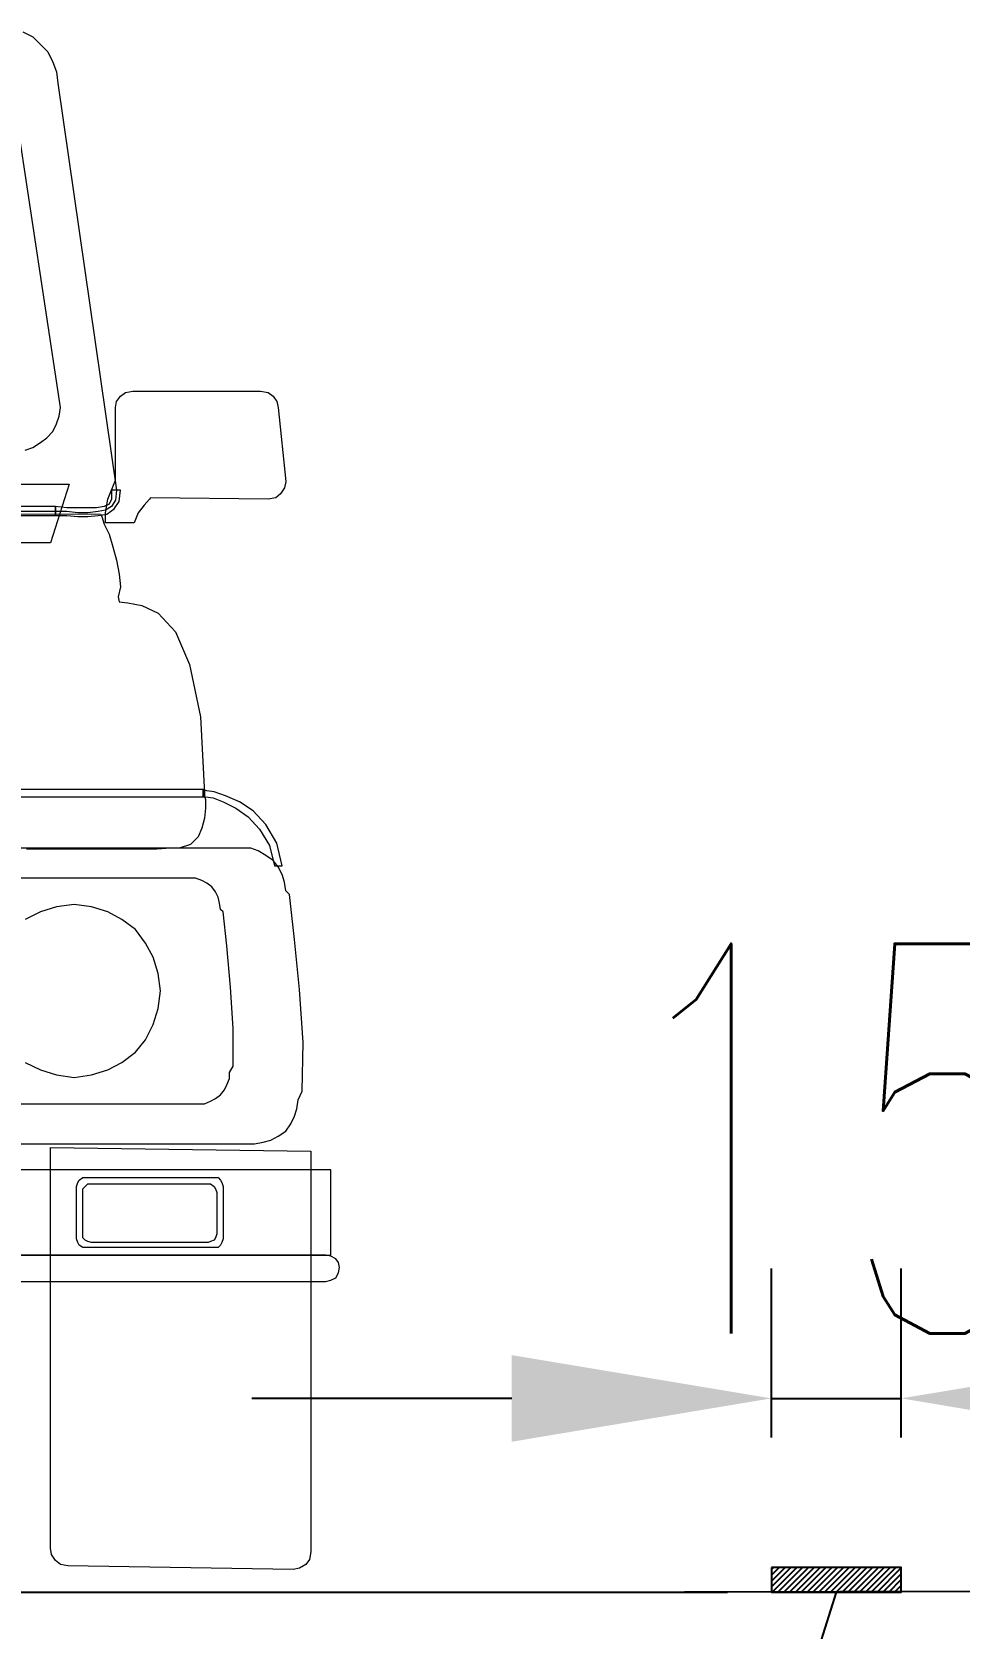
# Model space of a CAD drawing. Extents: x -941089 to 947074, y -2579987 to 8.
# Drawn here: x 2125.88 to 2133.02, y -211.65 to -199.36 of the extents above; entities that cross this region are included whole.
import ezdxf

# ---------------------------------------------------------------- set-up
doc = ezdxf.new("R2010")
doc.units = 0
doc.header["$LTSCALE"] = 5
doc.header["$PDMODE"] = 32
doc.header["$PDSIZE"] = 0.3
doc.layers.get('0').update_dxf_attribs({"linetype": 'CONTINUOUS'})
doc.layers.get('Defpoints').update_dxf_attribs({"linetype": 'CONTINUOUS'})
doc.layers.add('尺寸', color=2, linetype='CONTINUOUS')
doc.layers.add('尺寸标注', color=7, linetype='CONTINUOUS')
doc.layers.add('标注', color=4, linetype='CONTINUOUS', lineweight=15)
doc.layers.add('车人', color=7, linetype='CONTINUOUS', lineweight=9)
doc.styles.get("Standard").update_dxf_attribs({"font": 'simplex1.shx', "width": 0.7, "bigfont": 'hztxt.shx'})
doc.dimstyles.new('比例1：200', dxfattribs={"dimtxt": 3, "dimasz": 2, "dimexe": 1, "dimexo": 1, "dimgap": 0.5, "dimtad": 1, "dimlfac": 20, "dimzin": 13, "dimdsep": 46, "dimtxsty": 'Standard', "dimcen": -0.09, "dimclrd": 256, "dimclre": 256, "dimclrt": 4, "dimaunit": 1, "dimadec": 0, "dimazin": 0, "dimtfac": 0.0005, "dimtix": 1, "dimtmove": 2, "dimatfit": 3, "dimfxl": 0, "dimtolj": 1, "dimtzin": 13, "dimarcsym": 0})

# ---------------------------------------------------------------- blocks, each defined once
blk = doc.blocks.new('carbb')
at = {"layer": '车人', "color": 143}
for p, q in [((0.6486, 2.0012), (0.6616, 1.9947)), ((0.6616, 1.9947), (0.6714, 1.9852)), ((0.6714, 1.9852), (0.6808, 1.9755)), ((0.6808, 1.9755), (0.6873, 1.9625)), ((0.6873, 1.9625), (0.6921, 1.9498)), ((0.6921, 1.9498), (0.6938, 1.9353)), ((0.6938, 1.9353), (0.7692, 1.413)), ((0.6971, 1.5191), (0.6392, 1.9016)), ((0.7742, 1.5336), (0.7805, 1.5383)), ((0.7805, 1.5383), (0.7902, 1.5401)), ((0.7902, 1.5401), (0.954, 1.5401)), ((0.954, 1.5401), (0.9637, 1.5383)), ((0.9637, 1.5383), (0.9702, 1.5336)), ((0.6953, 1.5079), (0.6971, 1.5191)), ((0.7677, 1.5191), (0.7692, 1.5271)), ((0.7677, 1.426), (0.7677, 1.5191)), ((0.7692, 1.5271), (0.7742, 1.5336)), ((0.9702, 1.5336), (0.9749, 1.5271)), ((0.9749, 1.5271), (0.9767, 1.5191)), ((0.9767, 1.5191), (0.9862, 1.4242)), ((0.6873, 1.4886), (0.6921, 1.4981)), ((0.6921, 1.4981), (0.6953, 1.5079)), ((0.6714, 1.4742), (0.6794, 1.4804)), ((0.6794, 1.4804), (0.6873, 1.4886)), ((0.6519, 1.4644), (0.6616, 1.4677)), ((0.6616, 1.4677), (0.6714, 1.4742)), ((0.62, 1.421), (0.7083, 1.421)), ((0.7083, 1.421), (0.6841, 1.3456)), ((0.758, 1.4017), (0.7677, 1.426)), ((0.7677, 1.426), (0.7677, 1.426)), ((0.9847, 1.4162), (0.9797, 1.4082)), ((0.9862, 1.4242), (0.9847, 1.4162)), ((0.7598, 1.3952), (0.7533, 1.392)), ((0.7547, 1.384), (0.758, 1.4017)), ((0.7627, 1.4017), (0.7598, 1.3952)), ((0.7627, 1.413), (0.7627, 1.4017)), ((0.7742, 1.413), (0.7627, 1.413)), ((0.7677, 1.4003), (0.7627, 1.392)), ((0.766, 1.389), (0.7725, 1.3985)), ((0.7692, 1.413), (0.7677, 1.4003)), ((0.7725, 1.3985), (0.7742, 1.413)), ((0.8047, 1.3938), (0.7967, 1.384)), ((0.8112, 1.4017), (0.8047, 1.3938)), ((0.8127, 1.4032), (0.8112, 1.4017)), ((0.9637, 1.4017), (0.8127, 1.4032)), ((0.9735, 1.4032), (0.9637, 1.4017)), ((0.9797, 1.4082), (0.9735, 1.4032)), ((-0.7779, 1.384), (0.7485, 1.3825)), ((0.6906, 1.392), (-0.0102, 1.392)), ((0.6906, 1.3858), (-0.0102, 1.3858)), ((-0.0102, 1.3808), (0.6906, 1.3808)), ((0.6906, 1.392), (0.6906, 1.3808)), ((0.6906, 1.392), (0.6906, 1.392)), ((0.7051, 1.3905), (0.6906, 1.392)), ((0.6906, 1.3808), (0.6906, 1.392)), ((0.7051, 1.3858), (0.6906, 1.3858)), ((0.6906, 1.3808), (0.6906, 1.3808)), ((0.6906, 1.3808), (0.7051, 1.3808)), ((0.6906, 1.3808), (0.6906, 1.3808)), ((0.7196, 1.3905), (0.7051, 1.3905)), ((0.7196, 1.384), (0.7051, 1.3858)), ((0.7051, 1.3808), (0.7196, 1.3793)), ((0.7323, 1.3905), (0.7196, 1.3905)), ((0.7323, 1.384), (0.7196, 1.384)), ((0.7196, 1.3793), (0.7323, 1.3793)), ((0.7435, 1.3905), (0.7323, 1.3905)), ((0.7453, 1.3858), (0.7323, 1.384)), ((0.7323, 1.3793), (0.7453, 1.3808)), ((0.7533, 1.392), (0.7435, 1.3905)), ((0.7547, 1.3873), (0.7453, 1.3858)), ((0.7453, 1.3808), (0.7565, 1.3825)), ((0.7485, 1.3825), (0.75, 1.3793)), ((0.7485, 1.3825), (0.7485, 1.3825)), ((0.75, 1.3793), (0.7533, 1.3695)), ((0.7627, 1.392), (0.7547, 1.3873)), ((0.7547, 1.3746), (0.7547, 1.384)), ((0.7547, 1.3713), (0.7547, 1.3746)), ((0.7565, 1.3825), (0.766, 1.389)), ((0.7967, 1.384), (0.7917, 1.3713)), ((0.7533, 1.3695), (0.7598, 1.3568)), ((0.7917, 1.3713), (0.7547, 1.3713)), ((0.7598, 1.3568), (0.7645, 1.3406)), ((0.6841, 1.3456), (0.6327, 1.3456)), ((0.7645, 1.3406), (0.7692, 1.3231)), ((0.7692, 1.3231), (0.7725, 1.3054)), ((0.7725, 1.3054), (0.7742, 1.2891)), ((0.7742, 1.2891), (0.771, 1.2764)), ((0.771, 1.2764), (0.7725, 1.2699)), ((0.7725, 1.2699), (0.7837, 1.2684)), ((0.7837, 1.2684), (0.8014, 1.2652)), ((0.8014, 1.2652), (0.8224, 1.2554)), ((0.8224, 1.2554), (0.8449, 1.2315)), ((0.8449, 1.2315), (0.8626, 1.1895)), ((0.8626, 1.1895), (0.8768, 1.1221)), ((0.8768, 1.1221), (0.8818, 1.024)), ((0.8801, 1.029), (0.0028, 1.029)), ((0.8801, 1.029), (0.8801, 1.0196)), ((0.8801, 1.029), (0.8801, 1.029)), ((0.8851, 1.0272), (0.8801, 1.029)), ((0.8801, 1.0196), (0.8801, 1.029)), ((0.8945, 1.0258), (0.8851, 1.0272)), ((0.909, 1.021), (0.8945, 1.0258)), ((0.0028, 1.0196), (0.8801, 1.0196)), ((0.8801, 1.0196), (0.8801, 1.0196)), ((0.8801, 1.0196), (0.8833, 1.0196)), ((0.8801, 1.0196), (0.8801, 1.0196)), ((0.8818, 1.024), (0.8818, 1.021)), ((0.8818, 1.021), (0.8833, 1.0163)), ((0.8833, 1.0051), (0.8818, 0.9924)), ((0.8833, 1.0196), (0.8931, 1.0181)), ((0.8833, 1.0163), (0.8833, 1.0051)), ((0.8931, 1.0181), (0.9058, 1.0131)), ((0.9058, 1.0131), (0.922, 1.0051)), ((0.9268, 1.0131), (0.909, 1.021)), ((0.922, 1.0051), (0.938, 0.9938)), ((0.9445, 1.0018), (0.9268, 1.0131)), ((0.8818, 0.9924), (0.8786, 0.9794)), ((0.938, 0.9938), (0.9525, 0.9779)), ((0.9605, 0.9841), (0.9445, 1.0018)), ((0.9749, 0.9601), (0.9605, 0.9841)), ((0.8739, 0.9681), (0.8641, 0.9584)), ((0.8786, 0.9794), (0.8739, 0.9681)), ((0.9525, 0.9779), (0.9652, 0.9569)), ((0.93, 0.9536), (-0.007, 0.9536)), ((0.6856, 0.9522), (0.6536, 0.9522)), ((0.7163, 0.9522), (0.6856, 0.9522)), ((0.7468, 0.9522), (0.7163, 0.9522)), ((0.7742, 0.9522), (0.7468, 0.9522)), ((0.8, 0.9522), (0.7742, 0.9522)), ((0.8207, 0.9522), (0.8, 0.9522)), ((0.8384, 0.9536), (0.8207, 0.9522)), ((0.8496, 0.9536), (0.8384, 0.9536)), ((0.8641, 0.9584), (0.8496, 0.9536)), ((0.9413, 0.9536), (0.93, 0.9536)), ((0.951, 0.9504), (0.9413, 0.9536)), ((0.9605, 0.9442), (0.951, 0.9504)), ((0.9702, 0.9377), (0.9605, 0.9442)), ((0.9652, 0.9569), (0.9717, 0.9312)), ((0.9815, 0.9312), (0.9749, 0.9601)), ((0.9767, 0.9297), (0.9702, 0.9377)), ((0.9717, 0.9312), (0.9815, 0.9312)), ((0.9815, 0.9199), (0.9767, 0.9297)), ((0.8626, 0.9152), (-0.007, 0.9152)), ((0.8706, 0.9152), (0.8626, 0.9152)), ((0.8786, 0.912), (0.8706, 0.9152)), ((0.8851, 0.9087), (0.8786, 0.912)), ((0.8913, 0.904), (0.8851, 0.9087)), ((0.8963, 0.8975), (0.8913, 0.904)), ((0.9847, 0.9102), (0.9815, 0.9199)), ((0.9862, 0.899), (0.9847, 0.9102)), ((0.7145, 0.8815), (0.6921, 0.8783)), ((0.737, 0.8783), (0.7145, 0.8815)), ((0.8996, 0.891), (0.8963, 0.8975)), ((0.9011, 0.883), (0.8996, 0.891)), ((0.9025, 0.875), (0.9011, 0.883)), ((0.9909, 0.8942), (0.9862, 0.899)), ((0.9974, 0.8363), (0.9909, 0.8942)), ((0.6714, 0.8718), (0.6519, 0.862)), ((0.6921, 0.8783), (0.6714, 0.8718)), ((0.758, 0.8718), (0.737, 0.8783)), ((0.7757, 0.862), (0.758, 0.8718)), ((0.7935, 0.8493), (0.7757, 0.862)), ((0.9058, 0.8718), (0.9025, 0.875)), ((0.9108, 0.8283), (0.9058, 0.8718)), ((0.8062, 0.8316), (0.7935, 0.8493)), ((0.8159, 0.8138), (0.8062, 0.8316)), ((0.9155, 0.7754), (0.9108, 0.8283)), ((1.0039, 0.7722), (0.9974, 0.8363)), ((0.8224, 0.7928), (0.8159, 0.8138)), ((0.8254, 0.7704), (0.8224, 0.7928)), ((0.8224, 0.7479), (0.8254, 0.7704)), ((0.9188, 0.7222), (0.9155, 0.7754)), ((1.0086, 0.7045), (1.0039, 0.7722)), ((0.8159, 0.7272), (0.8224, 0.7479)), ((0.8062, 0.7077), (0.8159, 0.7272)), ((0.9188, 0.674), (0.9188, 0.7222)), ((0.7935, 0.6918), (0.8062, 0.7077)), ((1.0072, 0.6418), (1.0086, 0.7045)), ((0.6519, 0.6787), (0.6714, 0.6693)), ((0.758, 0.6693), (0.7757, 0.6787)), ((0.7757, 0.6787), (0.7935, 0.6918)), ((0.6714, 0.6693), (0.6921, 0.6628)), ((0.6921, 0.6628), (0.7145, 0.6595)), ((0.7145, 0.6595), (0.737, 0.6628)), ((0.7145, 0.6595), (0.7145, 0.6595)), ((0.737, 0.6628), (0.758, 0.6693)), ((0.9108, 0.6501), (0.9141, 0.6581)), ((0.9141, 0.666), (0.9188, 0.674)), ((0.9141, 0.6581), (0.9141, 0.666)), ((0.8963, 0.6323), (0.9025, 0.6371)), ((0.9025, 0.6371), (0.9076, 0.6436)), ((0.9076, 0.6436), (0.9108, 0.6501)), ((1.0024, 0.6306), (1.0072, 0.6418)), ((-0.007, 0.6258), (0.8739, 0.6258)), ((0.8739, 0.6258), (0.8818, 0.6258)), ((0.8818, 0.6258), (0.8898, 0.6291)), ((0.8898, 0.6291), (0.8963, 0.6323)), ((0.9974, 0.6099), (1.0007, 0.6193)), ((1.0007, 0.6193), (1.0024, 0.6306)), ((0.9862, 0.5904), (0.9927, 0.6001)), ((0.9927, 0.6001), (0.9974, 0.6099)), ((0.3885, 0.5744), (0.946, 0.5744)), ((0.946, 0.5744), (0.9572, 0.5762)), ((0.9572, 0.5762), (0.967, 0.5791)), ((0.967, 0.5791), (0.9767, 0.5842)), ((0.9767, 0.5842), (0.9862, 0.5904)), ((0.6841, 0.5697), (1.0184, 0.5647)), ((0.6841, 0.0554), (0.6841, 0.5697)), ((1.0184, 0.5647), (1.0184, 0.5647)), ((1.0184, 0.5647), (1.0184, 0.0506)), ((1.0441, 0.5407), (-0.0102, 0.5407)), ((1.0441, 0.4313), (1.0441, 0.5407)), ((0.7178, 0.5197), (0.7196, 0.5247)), ((0.7178, 0.4523), (0.7178, 0.5197)), ((0.7196, 0.5247), (0.721, 0.5277)), ((0.721, 0.5277), (0.7258, 0.531)), ((0.7258, 0.531), (0.729, 0.531)), ((0.7258, 0.5165), (0.729, 0.5197)), ((0.7258, 0.5117), (0.7258, 0.5165)), ((0.729, 0.531), (0.8945, 0.531)), ((0.729, 0.5197), (0.7323, 0.523)), ((0.7323, 0.523), (0.737, 0.523)), ((0.737, 0.523), (0.8866, 0.523)), ((0.8866, 0.523), (0.8898, 0.523)), ((0.8898, 0.523), (0.8945, 0.5197)), ((0.8945, 0.531), (0.8996, 0.531)), ((0.8945, 0.5197), (0.8963, 0.5165)), ((0.8963, 0.5165), (0.8978, 0.5117)), ((0.8996, 0.531), (0.9025, 0.5277)), ((0.9025, 0.5277), (0.9043, 0.5247)), ((0.9043, 0.5247), (0.9058, 0.5197)), ((0.9058, 0.5197), (0.9058, 0.4523)), ((0.7258, 0.4588), (0.7258, 0.5117)), ((0.8978, 0.5117), (0.8978, 0.4588)), ((0.7196, 0.4476), (0.7178, 0.4523)), ((0.7258, 0.4538), (0.7258, 0.4588)), ((0.729, 0.4506), (0.7258, 0.4538)), ((0.8963, 0.4538), (0.8945, 0.4506)), ((0.8978, 0.4588), (0.8963, 0.4538)), ((0.9058, 0.4523), (0.9043, 0.4476)), ((-0.0117, 0.4313), (1.0441, 0.4313)), ((1.0376, 0.4313), (-0.0052, 0.4313)), ((0.721, 0.4444), (0.7196, 0.4476)), ((0.7258, 0.4411), (0.721, 0.4444)), ((0.729, 0.4411), (0.7258, 0.4411)), ((0.7323, 0.4491), (0.729, 0.4506)), ((0.729, 0.4411), (0.729, 0.4411)), ((0.8945, 0.4411), (0.729, 0.4411)), ((0.737, 0.4476), (0.7323, 0.4491)), ((0.737, 0.4476), (0.737, 0.4476)), ((0.8866, 0.4476), (0.737, 0.4476)), ((0.8898, 0.4491), (0.8866, 0.4476)), ((0.8945, 0.4506), (0.8898, 0.4491)), ((0.8996, 0.4411), (0.8945, 0.4411)), ((0.9025, 0.4444), (0.8996, 0.4411)), ((0.9043, 0.4476), (0.9025, 0.4444)), ((1.0441, 0.4299), (1.0376, 0.4313)), ((1.0506, 0.4266), (1.0441, 0.4299)), ((1.0539, 0.4219), (1.0506, 0.4266)), ((1.0553, 0.4154), (1.0539, 0.4219)), ((1.0539, 0.4089), (1.0553, 0.4154)), ((1.0553, 0.4154), (1.0553, 0.4154)), ((-0.0085, 0.3976), (1.0376, 0.3976)), ((1.0376, 0.3976), (1.0441, 0.3991)), ((1.0441, 0.3991), (1.0506, 0.4024)), ((1.0506, 0.4024), (1.0539, 0.4089)), ((0.6856, 0.0474), (0.6841, 0.0554)), ((0.6906, 0.0394), (0.6856, 0.0474)), ((1.0184, 0.0506), (1.0166, 0.0409)), ((0.6971, 0.0344), (0.6906, 0.0394)), ((0.7066, 0.0329), (0.6971, 0.0344)), ((0.9959, 0.0282), (0.7066, 0.0329)), ((1.0039, 0.0296), (0.9959, 0.0282)), ((1.0119, 0.0344), (1.0039, 0.0296)), ((1.0166, 0.0409), (1.0119, 0.0344))]:
    blk.add_line(p, q, dxfattribs=at)
blk = doc.blocks.new('*D97')
at = {"layer": 'Defpoints', "color": 0}
for p in [(2132.57, -209.881), (2131.57, -211.183), (2132.57, -211.183)]:
    blk.add_point(p, dxfattribs=at)
at = {"layer": '标注', "lineweight": -2}
for p, q in [((2131.57, -210.183), (2131.57, -208.881)), ((2132.57, -210.183), (2132.57, -208.881)), ((2129.57, -209.881), (2127.57, -209.881)), ((2131.57, -209.881), (2132.57, -209.881)), ((2134.57, -209.881), (2136.57, -209.881))]:
    blk.add_line(p, q, dxfattribs=at)
at = {"layer": '标注'}
for points in [[(2129.57, -209.548), (2129.57, -210.215), (2131.57, -209.881)], [(2134.57, -209.548), (2134.57, -210.215), (2132.57, -209.881)]]:
    blk.add_solid(points, dxfattribs=at)
at = {"layer": '标注', "color": 4, "insert": (2132.07, -207.881), "char_height": 3, "attachment_point": 5}
blk.add_mtext('\\A1;15', dxfattribs=at)

msp = doc.modelspace()

# ---------------------------------------------------------------- hatches: boundary and pattern name
at = {"layer": '尺寸标注'}
h = msp.add_hatch(dxfattribs=at)
h.set_pattern_fill('ANSI31', color=256, scale=0.01, style=0)
h.set_pattern_definition([(45, (18.89458, -109.701927), (-0.0224506403, 0.0224506403), [])])
h.paths.add_polyline_path([(2131.57019, -211.18251), (2131.57019, -211.37218), (2132.57019, -211.37218), (2132.57019, -211.18251)])

# ---------------------------------------------------------------- linework, layer by layer
for p, q in [((2093.32019, -211.37218), (2129.57019, -211.37218)), ((2129.57019, -211.37218), (2131.23096, -211.37218)), ((2169.57019, -211.32268), (2130.90142, -211.37218))]:
    msp.add_line(p, q)
at = {"layer": '尺寸', "linetype": 'Continuous'}
msp.add_line((2132.07019, -211.37218), (2129.49399, -219.48891), dxfattribs=at)
at = {"layer": '尺寸标注'}
msp.add_lwpolyline([(2131.57019, -211.18251), (2131.57019, -211.37218), (2132.57019, -211.37218), (2132.57019, -211.18251), (2131.57019, -211.18251)], dxfattribs=at)

# ---------------------------------------------------------------- block references
at = {"layer": '车人', "xscale": 6.000000000000455, "yscale": 6.000000000000227, "zscale": 6.000000000000001}
msp.add_blockref('carbb', (2121.91246, -211.36657), dxfattribs=at)

# ---------------------------------------------------------------- dimensions: what is measured, and where the dimension line sits
at = {"layer": '标注'}
dim = msp.add_linear_dim(base=(2132.57019, -209.88126), p1=(2131.57019, -211.18251), p2=(2132.57019, -211.18251), text='15', dimstyle='比例1：200', dxfattribs=at)
dim.commit()
dim.dimension.update_dxf_attribs({"geometry": '*D97', "text_midpoint": (2132.07019, -207.88126)})

doc.saveas('drawing.dxf')
